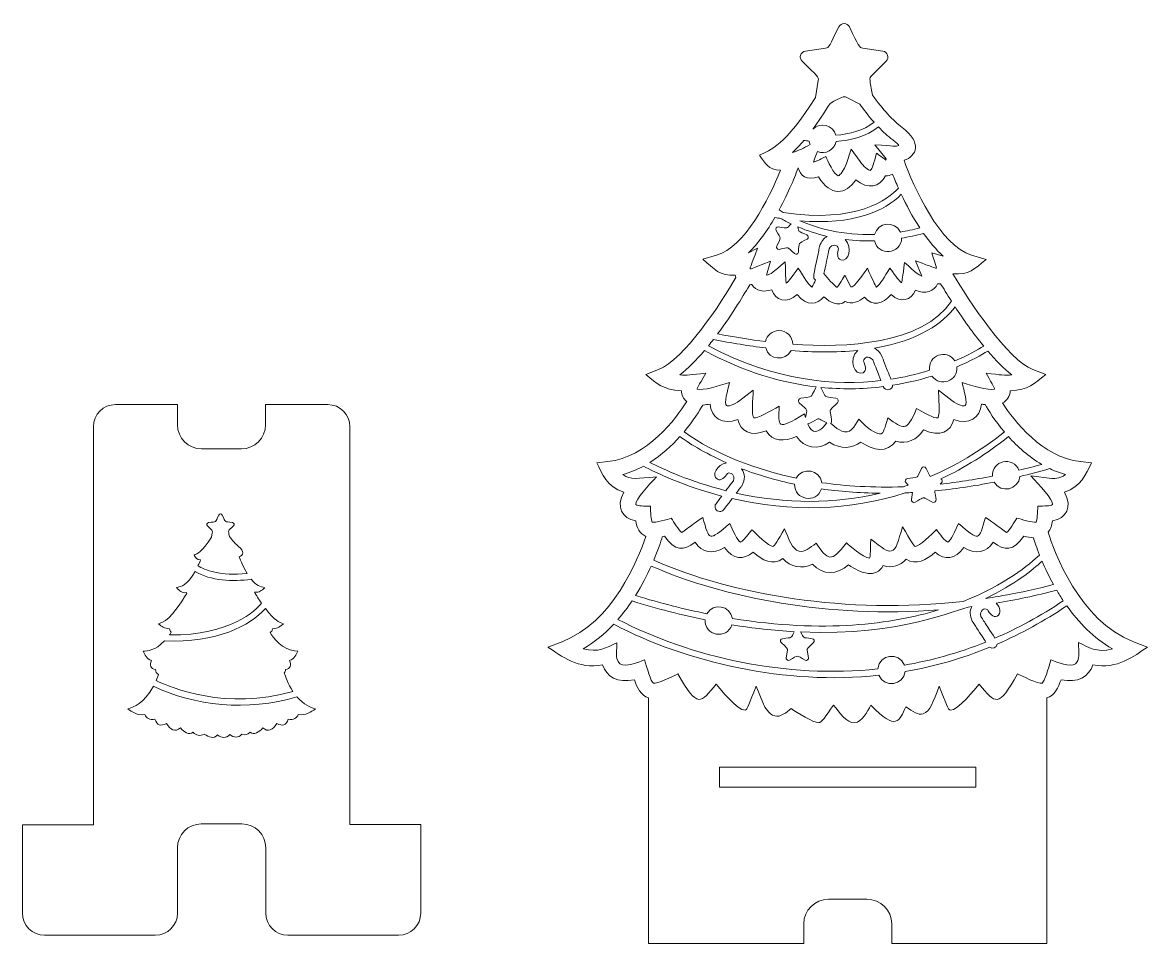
# Model space of a CAD drawing. Header units: inches. Extents: x 109 to 830, y 111 to 701.
import ezdxf

# ---------------------------------------------------------------- set-up
doc = ezdxf.new("R2010")
doc.units = ezdxf.units.IN
doc.header["$MEASUREMENT"] = 0
doc.layers.add('_U+0421_U+043B_U+043E_U+0439 1', color=7, linetype='Continuous')

# ---------------------------------------------------------------- blocks, each defined once
blk = doc.blocks.new('block 2')
at = {"layer": '_U+0421_U+043B_U+043E_U+0439 1', "color": 1, "lineweight": 9, "true_color": 0xff0000}
blk.add_lwpolyline([(555.36, 210.89), (555.36, 223.69), (719.76, 223.69), (719.76, 210.89), (555.36, 210.89)], dxfattribs=at)
for points, knots in [([(820.61, 304.2), (785.9, 317.44), (769.66, 362.61), (765.97, 374.35), (767.61, 376.35), (768.38, 378.93), (768.78, 381.61), (777.81, 383.28), (781.56, 390.4), (776.57, 399.95), (787.08, 403.38), (790.23, 411.7), (793.86, 418.89), (793.86, 418.89), (786.66, 419.66), (786.66, 419.66), (762.17, 422.26), (744.05, 445.92), (736.72, 457.2), (739.68, 458.7), (741.55, 461.47), (741.7, 465.04), (753.43, 465.61), (756.86, 469.47), (764.56, 475.45), (764.56, 475.45), (756.28, 478.62), (756.28, 478.62), (740.16, 484.8), (715.25, 522.59), (704.96, 540), (715.65, 539.19), (718.24, 542.81), (726.33, 549.26), (726.33, 549.26), (716.97, 551.92), (716.97, 551.92), (696.87, 557.62), (679.36, 596.52), (673.66, 612.72), (681.78, 615.3), (685.45, 624.07), (672.4, 633.83), (666.78, 638.03), (659.92, 645.52), (653.42, 654.5), (651.75, 664.21), (651.08, 665.36), (652.93, 667.16), (652.93, 667.16), (662.18, 676.19), (662.18, 676.19), (664.45, 678.39), (663.2, 682.24), (660.07, 682.69), (660.07, 682.69), (647.28, 684.55), (647.28, 684.55), (644.71, 684.93), (644.77, 685.9), (638.68, 698.23), (637.28, 701.07), (633.24, 701.07), (631.84, 698.23), (625.79, 685.98), (625.84, 684.93), (623.25, 684.55), (623.25, 684.55), (610.46, 682.69), (610.46, 682.69), (607.33, 682.24), (606.08, 678.39), (608.34, 676.19), (618.14, 666.63), (619.14, 666.37), (618.69, 663.79), (618.69, 663.79), (616.85, 653.05), (616.85, 653.05), (597.59, 621.93), (587.81, 619.24), (581.03, 616.11), (584.73, 610.76), (586.49, 606.59), (594.49, 606.34), (587.15, 588.04), (571.39, 556.97), (553.59, 551.91), (553.59, 551.91), (544.75, 549.41), (544.75, 549.41), (551.92, 543.11), (555.87, 538.18), (565.34, 539.17), (565.49, 538.65), (565.7, 538.14), (565.95, 537.64), (556.59, 521.49), (532.71, 484.88), (516.4, 478.62), (516.4, 478.62), (508.13, 475.45), (508.13, 475.45), (515.6, 469.64), (519.09, 465.62), (530.98, 465.04), (531.1, 462.29), (532.24, 459.85), (534.46, 458.15), (527.59, 447.31), (509.18, 422.35), (483.9, 419.66), (483.9, 419.66), (476.82, 418.91), (476.82, 418.91), (480.28, 411.79), (483.23, 403.45), (494.01, 399.98), (489, 390.42), (492.73, 383.28), (501.78, 381.61), (502.44, 377.16), (504.11, 373.37), (508.27, 371.62), (503.25, 356.8), (486.95, 316.57), (454.51, 304.19), (454.51, 304.19), (445.46, 300.74), (445.46, 300.74), (454.18, 294.92), (464.63, 286.36), (480.49, 289.26), (483.06, 281.89), (489.96, 277.45), (500.84, 279.85), (502.65, 274.56), (504.91, 269.8), (509.94, 268.11), (509.94, 261.45), (509.94, 117.39), (509.94, 110.74), (509.94, 110.74), (609.39, 110.74), (609.39, 110.74), (609.39, 110.74), (609.39, 123.28), (609.39, 123.28), (609.39, 132.03), (616.51, 139.14), (625.25, 139.14), (625.25, 139.14), (649.88, 139.14), (649.88, 139.14), (658.62, 139.14), (665.74, 132.03), (665.74, 123.28), (665.74, 123.28), (665.74, 110.74), (665.74, 110.74), (665.74, 110.74), (765.19, 110.74), (765.19, 110.74), (765.19, 110.74), (765.19, 268.11), (765.19, 268.11), (770.27, 269.81), (772.52, 274.67), (774.29, 279.85), (785.17, 277.45), (792.08, 281.89), (794.64, 289.26), (810.48, 286.36), (820.94, 294.92), (829.67, 300.74), (829.67, 300.74), (820.61, 304.2), (820.61, 304.2)], [0, 0, 0, 0, 1, 1, 1, 2, 2, 2, 3, 3, 3, 4, 4, 4, 5, 5, 5, 6, 6, 6, 7, 7, 7, 8, 8, 8, 9, 9, 9, 10, 10, 10, 11, 11, 11, 12, 12, 12, 13, 13, 13, 14, 14, 14, 15, 15, 15, 16, 16, 16, 17, 17, 17, 18, 18, 18, 19, 19, 19, 20, 20, 20, 21, 21, 21, 22, 22, 22, 23, 23, 23, 24, 24, 24, 25, 25, 25, 26, 26, 26, 27, 27, 27, 28, 28, 28, 29, 29, 29, 30, 30, 30, 31, 31, 31, 32, 32, 32, 33, 33, 33, 34, 34, 34, 35, 35, 35, 36, 36, 36, 37, 37, 37, 38, 38, 38, 39, 39, 39, 40, 40, 40, 41, 41, 41, 42, 42, 42, 43, 43, 43, 44, 44, 44, 45, 45, 45, 46, 46, 46, 47, 47, 47, 48, 48, 48, 49, 49, 49, 50, 50, 50, 51, 51, 51, 52, 52, 52, 53, 53, 53, 54, 54, 54, 55, 55, 55, 56, 56, 56, 57, 57, 57, 58, 58, 58, 59, 59, 59, 59]), ([(637.04, 653.04), (637.04, 653.04), (645.26, 648.72), (645.26, 648.72), (647.57, 645.52), (650.78, 641.32), (654.5, 637.12), (647.62, 631.73), (638.5, 629.52), (630.01, 628.82), (628.23, 635.42), (619.93, 637.57), (615.17, 632.65), (618.76, 637.49), (622.46, 643.02), (626.24, 649.23), (633.59, 653.09), (634.74, 654.25), (637.04, 653.04)], [0, 0, 0, 0, 1, 1, 1, 2, 2, 2, 3, 3, 3, 4, 4, 4, 5, 5, 5, 6, 6, 6, 6]), ([(670.4, 622.16), (668.2, 621.57), (667.25, 621.81), (655.04, 622.73), (655.04, 622.73), (662.29, 613.74), (662.29, 613.74), (662.43, 613.56), (662.2, 613.07), (662.03, 612.89), (661.89, 612.97), (656.19, 617.17), (656.06, 617.27), (654.22, 610.95), (653.37, 607.29), (652.03, 606.25), (650.86, 606.29), (647.68, 608.85), (645.5, 611.89), (645.5, 611.89), (639.87, 619.81), (639.87, 619.81), (639.87, 619.81), (636.69, 610.62), (636.69, 610.62), (635.34, 606.73), (632.64, 602.93), (631.53, 602.83), (629.05, 602.95), (624.34, 613.33), (623.44, 615.18), (618.77, 612.83), (617.43, 612.09), (615.71, 611.55), (616.05, 613.5), (616.48, 614.35), (618.11, 618.39), (623.23, 616.25), (629.04, 619.34), (630.15, 624.76), (639.41, 625.5), (649.49, 627.96), (657.22, 634.16), (660.12, 631.11), (663.23, 628.2), (666.41, 625.81), (668.64, 624.15), (669.8, 622.93), (670.4, 622.16)], [0, 0, 0, 0, 1, 1, 1, 2, 2, 2, 3, 3, 3, 4, 4, 4, 5, 5, 5, 6, 6, 6, 7, 7, 7, 8, 8, 8, 9, 9, 9, 10, 10, 10, 11, 11, 11, 12, 12, 12, 13, 13, 13, 14, 14, 14, 15, 15, 15, 16, 16, 16, 16]), ([(609.5, 625.47), (610.48, 625.33), (611.6, 625.19), (612.82, 625.06), (612.96, 624.27), (613.19, 623.51), (613.52, 622.81), (609.35, 620.64), (606.63, 619.09), (602.12, 617.66), (604.52, 619.9), (606.98, 622.5), (609.5, 625.47)], [0, 0, 0, 0, 1, 1, 1, 2, 2, 2, 3, 3, 3, 4, 4, 4, 4]), ([(593.61, 580.89), (599.78, 592.31), (603.99, 603.02), (605.82, 608), (606.82, 603.01), (611.33, 599.63), (618.91, 602.06), (626.49, 589.57), (636.38, 590.5), (642.71, 600.28), (650.62, 593.68), (657.98, 595.63), (661.78, 602.83), (663.36, 602.77), (664.9, 603.11), (666.33, 603.82), (667.32, 601.33), (668.57, 598.3), (670.06, 594.93), (663.51, 587.71), (643.48, 572.17), (596.31, 579.25), (595.29, 579.84), (594.4, 580.39), (593.61, 580.89)], [0, 0, 0, 0, 1, 1, 1, 2, 2, 2, 3, 3, 3, 4, 4, 4, 5, 5, 5, 6, 6, 6, 7, 7, 7, 8, 8, 8, 8]), ([(671.88, 590.95), (675.03, 584.24), (679.02, 576.64), (683.75, 569.42), (679.49, 568.31), (675.34, 567.44), (671.32, 566.78), (667.8, 574.28), (656.77, 573.22), (654.79, 565.16), (634.4, 564.54), (618.08, 569.19), (606.89, 573.97), (641.27, 571.01), (661.58, 580.38), (671.88, 590.95)], [0, 0, 0, 0, 1, 1, 1, 2, 2, 2, 3, 3, 3, 4, 4, 4, 5, 5, 5, 5]), ([(590.92, 576.08), (592.24, 575.85), (593.53, 575.64), (594.81, 575.44), (596.64, 574.38), (598.8, 573.23), (601.26, 572.05), (598.21, 568.65), (599.74, 569.16), (593.1, 570.01), (591.9, 570.17), (591.04, 568.87), (591.65, 567.82), (595.13, 561.83), (595.07, 564.01), (592.08, 557.69), (591.56, 556.6), (592.52, 555.38), (593.71, 555.64), (600.46, 557.09), (598.34, 557.75), (603.48, 552.92), (604.36, 552.08), (605.81, 552.62), (605.94, 553.83), (606.64, 560.72), (605.39, 558.91), (611.54, 562.28), (612.61, 562.86), (612.54, 564.41), (611.43, 564.9), (605.37, 567.58), (606.31, 566.59), (605.66, 570.06), (611.55, 567.56), (617.74, 565.53), (624.44, 564), (622.28, 562.89), (620.64, 560.84), (619.57, 557.77), (619.57, 557.77), (619.6, 557.76), (619.6, 557.76), (619.41, 557.04), (618.69, 553.45), (618.54, 552.72), (618.54, 552.72), (618.54, 552.72), (618.54, 552.72), (615.57, 538.14), (614.93, 537.61), (616.98, 536.07), (616.36, 534.71), (615.4, 532.65), (614.48, 531.46), (612.2, 533.3), (609.73, 537.55), (605.92, 543.6), (601.44, 537.52), (600.21, 535.64), (598.19, 533.95), (597.82, 535.78), (597.86, 536.67), (597.47, 547.67), (589.12, 540.62), (588.69, 539.85), (585.52, 539.08), (585.52, 539.08), (588.19, 548.18), (588.19, 548.18), (578.01, 544), (576.9, 543.45), (575.01, 543.1), (575.18, 544.1), (575.04, 543.52), (579.76, 556.48), (579.76, 556.48), (573.91, 553.34), (573.91, 553.34), (580.44, 559.71), (586.15, 567.89), (590.92, 576.08)], [0, 0, 0, 0, 1, 1, 1, 2, 2, 2, 3, 3, 3, 4, 4, 4, 5, 5, 5, 6, 6, 6, 7, 7, 7, 8, 8, 8, 9, 9, 9, 10, 10, 10, 11, 11, 11, 12, 12, 12, 13, 13, 13, 14, 14, 14, 15, 15, 15, 16, 16, 16, 17, 17, 17, 18, 18, 18, 19, 19, 19, 20, 20, 20, 21, 21, 21, 22, 22, 22, 23, 23, 23, 24, 24, 24, 25, 25, 25, 26, 26, 26, 27, 27, 27, 27]), ([(698.79, 551.34), (698.79, 551.34), (691.46, 553.4), (691.46, 553.4), (694.34, 544.24), (694.32, 544.55), (694.42, 543.55), (693, 543.79), (692.55, 544.03), (680.9, 548.36), (680.9, 548.36), (685.12, 538.53), (685.12, 538.53), (682.46, 539.34), (681.48, 540.56), (674, 547.31), (672.69, 537.28), (672.6, 536.05), (672.03, 534.18), (670.31, 535.75), (669.1, 537.55), (664.64, 543.6), (660.92, 537.68), (658.37, 533.31), (656.08, 531.46), (654.83, 533.07), (653.72, 535.77), (650.18, 543.54), (648.83, 541.65), (641.08, 529.98), (639.46, 531.59), (639.46, 531.59), (635.71, 539.01), (635.71, 539.01), (635.58, 538.79), (630.99, 531.39), (630.85, 531.17), (628.36, 532.9), (624.95, 537.09), (622.35, 540.13), (622.35, 540.13), (622.73, 541.97), (622.73, 541.97), (622.73, 541.97), (622.73, 541.97), (622.73, 541.97), (625.05, 553.35), (624.36, 549.94), (625.59, 555.97), (627.65, 559.53), (631.11, 558.47), (631.68, 556.26), (630.95, 553.65), (630.49, 549.72), (633.1, 548.93), (638.34, 547.33), (640.64, 556.84), (636.04, 561.99), (642.32, 561.22), (648.46, 560.96), (654.73, 561.15), (656.96, 551), (671.92, 552.51), (672.14, 562.86), (676.65, 563.6), (681.31, 564.61), (686.12, 565.92), (689.93, 560.5), (694.17, 555.45), (698.79, 551.34)], [0, 0, 0, 0, 1, 1, 1, 2, 2, 2, 3, 3, 3, 4, 4, 4, 5, 5, 5, 6, 6, 6, 7, 7, 7, 8, 8, 8, 9, 9, 9, 10, 10, 10, 11, 11, 11, 12, 12, 12, 13, 13, 13, 14, 14, 14, 15, 15, 15, 16, 16, 16, 17, 17, 17, 18, 18, 18, 19, 19, 19, 20, 20, 20, 21, 21, 21, 22, 22, 22, 23, 23, 23, 23]), ([(574.83, 533.02), (575.27, 533.04), (575.7, 533.08), (576.12, 533.14), (578.6, 528.69), (583.98, 528.19), (588.98, 529.69), (591.33, 522.86), (598.06, 520.45), (605.14, 526.73), (611.52, 519.09), (618.06, 519.87), (622.33, 525.25), (626.4, 521.48), (631.31, 519.07), (635.92, 522.17), (640.33, 520.38), (644.67, 521.97), (648.33, 525.12), (653.34, 518.94), (659.99, 520.25), (665.38, 526.69), (671.75, 520.94), (678.08, 522.88), (680.9, 529.4), (687.35, 526.88), (693.2, 528.68), (695.15, 533.49), (695.84, 533.48), (696.49, 533.53), (697.11, 533.64), (698.79, 530.82), (701.13, 526.98), (703.98, 522.53), (686.1, 494.77), (635.4, 492.37), (602.32, 494.79), (602.32, 499.68), (598.36, 503.62), (593.5, 503.62), (589.22, 503.62), (585.66, 500.57), (584.85, 496.53), (575.4, 497.7), (565.19, 499.33), (554.18, 501.48), (563.97, 514.62), (571.81, 527.79), (574.83, 533.02)], [0, 0, 0, 0, 1, 1, 1, 2, 2, 2, 3, 3, 3, 4, 4, 4, 5, 5, 5, 6, 6, 6, 7, 7, 7, 8, 8, 8, 9, 9, 9, 10, 10, 10, 11, 11, 11, 12, 12, 12, 13, 13, 13, 14, 14, 14, 15, 15, 15, 16, 16, 16, 16]), ([(690.07, 478.19), (681.42, 475.47), (673.28, 473.64), (665.23, 472.38), (664.42, 474.51), (663.12, 477.73), (661.14, 482.8), (661.14, 482.8), (661.14, 482.8), (661.14, 482.8), (660.87, 483.5), (659.56, 486.91), (659.25, 487.59), (659.25, 487.59), (659.28, 487.61), (659.28, 487.61), (658.02, 489.88), (656.52, 491.45), (654.78, 492.36), (683.4, 497.25), (699.07, 508.61), (706.36, 518.86), (711.51, 511.03), (717.89, 501.92), (724.72, 493.59), (720.88, 491.25), (714.59, 487.76), (706.24, 484.18), (701.2, 492.23), (688.64, 487.65), (690.07, 478.19)], [0, 0, 0, 0, 1, 1, 1, 2, 2, 2, 3, 3, 3, 4, 4, 4, 5, 5, 5, 6, 6, 6, 7, 7, 7, 8, 8, 8, 9, 9, 9, 10, 10, 10, 10]), ([(585.01, 492.44), (587.15, 484.73), (597.67, 483.63), (601.34, 490.77), (615.35, 489.68), (629.9, 489.47), (643.95, 490.89), (637.78, 485.4), (641.97, 473.87), (647.44, 476.61), (649.88, 477.83), (648.76, 481.63), (647.6, 484.07), (647.79, 486.35), (651.02, 487.98), (653.65, 484.82), (655.88, 479.09), (654.61, 482.35), (658.83, 471.5), (658.83, 471.5), (658.83, 471.5), (658.83, 471.5), (658.83, 471.5), (658.83, 471.5), (658.83, 471.5), (630.07, 468.1), (591.38, 470.91), (548.3, 493.9), (549.38, 495.23), (550.45, 496.57), (551.5, 497.93), (563.24, 495.58), (574.41, 493.76), (585.01, 492.44)], [0, 0, 0, 0, 1, 1, 1, 2, 2, 2, 3, 3, 3, 4, 4, 4, 5, 5, 5, 6, 6, 6, 7, 7, 7, 8, 8, 8, 9, 9, 9, 10, 10, 10, 11, 11, 11, 11]), ([(529.92, 475.16), (535.23, 479.25), (540.59, 484.74), (545.7, 490.76), (571.48, 476.88), (595.76, 470.09), (617.38, 467.54), (617.16, 467.23), (614.8, 462.41), (614.63, 462.06), (614.1, 460.99), (613.65, 461.16), (607.52, 460.27), (606.1, 460.06), (605.53, 458.31), (606.56, 457.31), (612.35, 451.66), (611.58, 453.59), (610.62, 447.99), (610.62, 447.99), (609.92, 450.23), (609.92, 450.23), (591.32, 438.89), (593.49, 442.23), (593.59, 455.17), (588.25, 452.16), (579.46, 446.84), (577.46, 447.66), (575.78, 448.94), (576.77, 459.81), (577.04, 465.42), (577.04, 465.42), (568.47, 458.78), (568.47, 458.78), (564.12, 455.41), (560.74, 455.02), (559.9, 455.56), (558.13, 456.7), (560.61, 465.27), (561.82, 470.36), (554.58, 468.18), (545.25, 465.03), (541.01, 465.94), (541.28, 467.28), (541.36, 467.2), (546.64, 476.37), (536.84, 475.18), (534.71, 474.7), (529.92, 475.16)], [0, 0, 0, 0, 1, 1, 1, 2, 2, 2, 3, 3, 3, 4, 4, 4, 5, 5, 5, 6, 6, 6, 7, 7, 7, 8, 8, 8, 9, 9, 9, 10, 10, 10, 11, 11, 11, 12, 12, 12, 13, 13, 13, 14, 14, 14, 15, 15, 15, 16, 16, 16, 16]), ([(742.84, 475.16), (738.15, 474.7), (735.96, 475.17), (726.28, 476.3), (731.22, 467.35), (731.41, 467.22), (731.66, 465.94), (727.31, 465.01), (717.42, 468.39), (710.86, 470.36), (712.1, 465.13), (714.53, 456.69), (712.78, 455.56), (711.93, 455.02), (708.56, 455.41), (704.21, 458.78), (704.21, 458.78), (695.64, 465.42), (695.64, 465.42), (695.64, 465.42), (696.16, 454.59), (696.16, 454.59), (696.43, 448.89), (695.24, 447.67), (695.25, 447.67), (693.33, 446.86), (685.34, 451.64), (681.64, 453.7), (675.23, 437.84), (673.25, 440.61), (663.29, 447.59), (661.34, 441.26), (660.64, 437.94), (658.95, 437.5), (656.62, 436.89), (651.62, 440.11), (649.05, 442.55), (649.05, 442.55), (644.67, 446.86), (644.67, 446.86), (644.67, 446.86), (641.4, 441.67), (641.4, 441.67), (638.11, 436.92), (633.27, 438.44), (628.84, 442.23), (628.84, 442.23), (626.56, 444.18), (626.56, 444.18), (627.76, 445), (627.33, 445.69), (626.3, 451.68), (626.1, 452.84), (626.53, 452.95), (631, 457.31), (632.03, 458.31), (631.46, 460.06), (630.04, 460.27), (623.91, 461.16), (623.46, 460.99), (622.93, 462.06), (622.93, 462.06), (620.38, 467.22), (620.38, 467.22), (633.35, 465.9), (646.56, 465.94), (660.33, 467.65), (661.62, 464.37), (666.38, 465.6), (666.36, 468.51), (674.44, 469.8), (682.61, 471.64), (691.56, 474.45), (696.72, 467.1), (708.4, 471.31), (707.55, 480.35), (716.66, 484.22), (723.38, 488.02), (727.34, 490.47), (732.42, 484.54), (737.69, 479.16), (742.84, 475.16)], [0, 0, 0, 0, 1, 1, 1, 2, 2, 2, 3, 3, 3, 4, 4, 4, 5, 5, 5, 6, 6, 6, 7, 7, 7, 8, 8, 8, 9, 9, 9, 10, 10, 10, 11, 11, 11, 12, 12, 12, 13, 13, 13, 14, 14, 14, 15, 15, 15, 16, 16, 16, 17, 17, 17, 18, 18, 18, 19, 19, 19, 20, 20, 20, 21, 21, 21, 22, 22, 22, 23, 23, 23, 24, 24, 24, 25, 25, 25, 26, 26, 26, 27, 27, 27, 27]), ([(318.57, 186.98), (318.57, 186.98), (318.57, 441.98), (318.57, 441.98), (318.57, 449.78), (312.27, 456.18), (304.37, 456.18), (287.35, 456.18), (281.71, 456.18), (264.52, 456.18), (264.52, 456.18), (264.52, 443.29), (264.52, 443.29), (264.52, 434.73), (257.58, 427.79), (249.02, 427.79), (249.02, 427.79), (223.57, 427.79), (223.57, 427.79), (215.01, 427.79), (208.07, 434.73), (208.07, 443.29), (208.07, 443.29), (208.07, 456.18), (208.07, 456.18), (208.07, 456.18), (168.37, 456.18), (168.37, 456.18), (160.57, 456.18), (154.17, 449.89), (154.17, 441.98), (154.17, 441.98), (154.17, 186.89), (154.17, 186.89), (154.17, 186.89), (108.77, 186.89), (108.77, 186.89), (108.77, 186.89), (108.77, 130.18), (108.77, 130.18), (108.77, 122.38), (115.07, 115.98), (122.97, 115.98), (122.97, 115.98), (193.87, 115.98), (193.87, 115.98), (201.67, 115.98), (208.07, 122.28), (208.07, 130.18), (208.07, 130.18), (208.07, 172.1), (208.07, 172.1), (208.07, 180.54), (214.91, 187.39), (223.35, 187.39), (223.35, 187.39), (249.38, 187.39), (249.38, 187.39), (257.82, 187.39), (264.67, 180.54), (264.67, 172.1), (264.67, 172.1), (264.67, 130.28), (264.67, 130.28), (264.67, 122.48), (270.97, 116.08), (278.87, 116.08), (278.87, 116.08), (349.77, 116.08), (349.77, 116.08), (357.57, 116.08), (363.97, 122.38), (363.97, 130.28), (363.97, 130.28), (363.97, 186.98), (363.97, 186.98), (363.97, 186.98), (318.57, 186.98), (318.57, 186.98)], [0, 0, 0, 0, 1, 1, 1, 2, 2, 2, 3, 3, 3, 4, 4, 4, 5, 5, 5, 6, 6, 6, 7, 7, 7, 8, 8, 8, 9, 9, 9, 10, 10, 10, 11, 11, 11, 12, 12, 12, 13, 13, 13, 14, 14, 14, 15, 15, 15, 16, 16, 16, 17, 17, 17, 18, 18, 18, 19, 19, 19, 20, 20, 20, 21, 21, 21, 22, 22, 22, 23, 23, 23, 24, 24, 24, 25, 25, 25, 26, 26, 26, 26]), ([(621.02, 406.1), (619.81, 414.5), (608.55, 416.47), (604.53, 409), (579.67, 414.23), (552.65, 424.3), (532.66, 438.74), (538.64, 445.85), (542.76, 452.39), (544.81, 455.89), (546.31, 456), (547.84, 456.22), (549.36, 456.51), (550.08, 447.78), (557.39, 442.96), (567.16, 446.62), (569.07, 439.1), (575.26, 435.19), (585.35, 439.38), (589.23, 432.32), (597.03, 432.19), (604.77, 435.73), (609.65, 428.2), (618.63, 426.91), (625.9, 431.98), (633.31, 427.27), (640.55, 427.93), (645.97, 432.17), (653.78, 426.59), (662.96, 424.98), (668.35, 432.8), (675.45, 430.48), (681.8, 433.62), (686.15, 439.89), (696.97, 434.93), (703.53, 438.81), (705.51, 446.62), (715.28, 442.96), (722.59, 447.78), (723.31, 456.51), (724.08, 456.36), (724.84, 456.23), (725.61, 456.13), (727.61, 452.68), (731.82, 445.95), (737.97, 438.65), (722.15, 426.04), (706.17, 416.72), (690.47, 409.97), (690.13, 410.31), (687.96, 414.83), (687.74, 415.28), (687.15, 416.48), (685.44, 416.48), (684.85, 415.28), (684.85, 415.28), (682.44, 410.39), (682.44, 410.39), (681.95, 409.39), (681.51, 409.55), (675.83, 408.73), (674.51, 408.53), (673.98, 406.91), (674.94, 405.98), (674.94, 405.98), (676.41, 404.54), (676.41, 404.54), (675.38, 404.19), (674.35, 403.85), (673.33, 403.52), (653.62, 402.8), (636.17, 403.94), (621.02, 406.1)], [0, 0, 0, 0, 1, 1, 1, 2, 2, 2, 3, 3, 3, 4, 4, 4, 5, 5, 5, 6, 6, 6, 7, 7, 7, 8, 8, 8, 9, 9, 9, 10, 10, 10, 11, 11, 11, 12, 12, 12, 13, 13, 13, 14, 14, 14, 15, 15, 15, 16, 16, 16, 17, 17, 17, 18, 18, 18, 19, 19, 19, 20, 20, 20, 21, 21, 21, 22, 22, 22, 23, 23, 23, 24, 24, 24, 24]), ([(624.09, 444.44), (624.09, 444.44), (621.75, 441.63), (621.75, 441.63), (619.86, 439.36), (614.52, 436), (611.92, 443.88), (612.65, 443.86), (612.69, 444.02), (617.97, 446.8), (619.02, 447.35), (619.36, 446.92), (624.09, 444.44)], [0, 0, 0, 0, 1, 1, 1, 2, 2, 2, 3, 3, 3, 4, 4, 4, 4]), ([(530.02, 435.69), (535.08, 431.97), (545.01, 425.45), (559.95, 418.92), (554.02, 417.67), (549.84, 410.91), (554.04, 408.3), (556.36, 406.86), (559.01, 409.8), (560.48, 412.07), (562.53, 413.1), (565.61, 411.2), (564.29, 407.31), (560.71, 402.59), (561.73, 403.93), (559.5, 400.99), (536.77, 406.73), (519.44, 414.69), (510.79, 419.13), (518.31, 423.9), (524.76, 429.85), (530.02, 435.69)], [0, 0, 0, 0, 1, 1, 1, 2, 2, 2, 3, 3, 3, 4, 4, 4, 5, 5, 5, 6, 6, 6, 7, 7, 7, 7]), ([(761.92, 417.82), (756.97, 416.45), (752.1, 415.19), (747.31, 414.04), (743.7, 423.39), (729.69, 420.35), (730.3, 410.31), (718.62, 408.01), (707.47, 406.34), (696.87, 405.21), (696.87, 405.21), (697.66, 405.98), (697.66, 405.98), (698.48, 406.77), (698.2, 408.07), (697.28, 408.55), (712.37, 415.6), (726.84, 424.65), (740.6, 435.63), (746.34, 429.27), (753.5, 422.77), (761.92, 417.82)], [0, 0, 0, 0, 1, 1, 1, 2, 2, 2, 3, 3, 3, 4, 4, 4, 5, 5, 5, 6, 6, 6, 7, 7, 7, 7]), ([(501.75, 392.04), (501.47, 395.76), (510.05, 404.35), (515.12, 409.93), (502.71, 408.82), (498.61, 407.59), (493.46, 411.32), (498.16, 412.6), (502.58, 414.48), (506.73, 416.74), (514.45, 412.63), (532.51, 403.88), (556.88, 397.53), (556.88, 397.53), (555.66, 395.92), (555.66, 395.92), (555.66, 395.92), (555.66, 395.92), (555.66, 395.92), (555.66, 395.92), (553.17, 392.64), (553.17, 392.64), (551.61, 390.59), (553.09, 387.63), (555.66, 387.63), (557.42, 387.63), (557.48, 387.88), (563.5, 395.9), (600.71, 387.33), (638.59, 387.97), (674.45, 399.56), (676, 399.62), (677.56, 399.69), (679.14, 399.78), (679.14, 399.78), (678.39, 395.37), (678.39, 395.37), (678.16, 394.05), (679.54, 393.05), (680.72, 393.67), (685.7, 396.29), (686.05, 396.74), (687.05, 396.21), (687.05, 396.21), (691.88, 393.67), (691.88, 393.67), (693.06, 393.05), (694.44, 394.05), (694.21, 395.37), (694.16, 395.67), (693.32, 400.54), (693.29, 400.83), (705.31, 401.97), (718.03, 403.8), (731.46, 406.46), (735.75, 399.03), (747.09, 401.52), (747.87, 410.05), (754.11, 411.55), (760.49, 413.25), (767.01, 415.12), (770.21, 413.59), (773.56, 412.29), (777.08, 411.33), (773.12, 408.4), (768.99, 408.71), (768.39, 408.77), (768.39, 408.77), (754.85, 410.53), (754.85, 410.53), (760.51, 404.33), (769.13, 395.74), (768.81, 392.04), (767.28, 391.06), (763.52, 391.17), (759.43, 391.09), (759.21, 386.9), (759.07, 382.22), (758.33, 380.83), (756.16, 380.3), (748.36, 382.72), (746.03, 383.38), (744.32, 380.7), (741.21, 375.61), (739.39, 374.18), (738.62, 374.59), (737.25, 375.65), (736.11, 376.53), (732.76, 379.12), (732.78, 379.05), (725.84, 383.79), (721.46, 368.7), (722.46, 368.26), (708.53, 379.99), (708.53, 379.99), (705.8, 373.99), (705.8, 373.99), (703.35, 368.6), (701.7, 368.06), (701.72, 368.05), (700.1, 368.23), (696.34, 373.49), (694.39, 376), (691.65, 373.37), (683.3, 364.93), (680.89, 365.27), (679.79, 365.43), (678, 368.87), (672.74, 377.84), (669.81, 368.41), (668.84, 363.4), (665.66, 362.35), (663.08, 361.48), (659.69, 364.51), (652.36, 369.84), (652.01, 360.17), (652.08, 358.97), (651.59, 357.83), (647.44, 357.83), (638.51, 366.08), (636.71, 367.66), (627.04, 354.16), (624.7, 356.79), (617.26, 367.25), (613.15, 364.31), (609.76, 361.35), (606.4, 362.26), (601.87, 363.47), (600.02, 369.75), (597.05, 376.53), (592.61, 368.96), (590.76, 365.42), (589.66, 365.27), (587.18, 364.94), (578.29, 373.96), (576.17, 375.99), (576.17, 375.99), (572.76, 371.62), (572.76, 371.62), (570.15, 368.25), (568.86, 368.06), (568.87, 368.05), (566.89, 368.56), (563.79, 376.12), (562.02, 379.99), (548.07, 368.25), (549.09, 368.74), (544.71, 383.79), (537.88, 379.12), (537.86, 379.16), (534.44, 376.53), (533.3, 375.65), (531.93, 374.59), (531.17, 374.18), (529.31, 375.64), (526.1, 380.91), (524.52, 383.38), (522.02, 382.66), (514.39, 380.31), (512.23, 380.82), (511.48, 382.24), (511.34, 386.95), (511.12, 391.08), (507.08, 391.16), (503.28, 391.06), (501.75, 392.04)], [0, 0, 0, 0, 1, 1, 1, 2, 2, 2, 3, 3, 3, 4, 4, 4, 5, 5, 5, 6, 6, 6, 7, 7, 7, 8, 8, 8, 9, 9, 9, 10, 10, 10, 11, 11, 11, 12, 12, 12, 13, 13, 13, 14, 14, 14, 15, 15, 15, 16, 16, 16, 17, 17, 17, 18, 18, 18, 19, 19, 19, 20, 20, 20, 21, 21, 21, 22, 22, 22, 23, 23, 23, 24, 24, 24, 25, 25, 25, 26, 26, 26, 27, 27, 27, 28, 28, 28, 29, 29, 29, 30, 30, 30, 31, 31, 31, 32, 32, 32, 33, 33, 33, 34, 34, 34, 35, 35, 35, 36, 36, 36, 37, 37, 37, 38, 38, 38, 39, 39, 39, 40, 40, 40, 41, 41, 41, 42, 42, 42, 43, 43, 43, 44, 44, 44, 45, 45, 45, 46, 46, 46, 47, 47, 47, 48, 48, 48, 49, 49, 49, 50, 50, 50, 51, 51, 51, 52, 52, 52, 53, 53, 53, 54, 54, 54, 55, 55, 55, 55]), ([(566.49, 399.87), (566.95, 400.47), (569.17, 403.37), (569.58, 403.99), (569.58, 403.99), (569.62, 403.98), (569.62, 403.98), (571.98, 408.17), (571.84, 411.82), (569.5, 415.03), (580.82, 410.75), (592.07, 407.55), (603.5, 405.13), (603.18, 394.93), (617.56, 392.46), (620.69, 402.11), (631.97, 400.51), (644.51, 399.48), (658.26, 399.33), (629.28, 392.52), (598.2, 392.29), (566.15, 399.41), (566.26, 399.56), (566.38, 399.71), (566.49, 399.87), (566.49, 399.87), (566.49, 399.87), (566.49, 399.87)], [0, 0, 0, 0, 1, 1, 1, 2, 2, 2, 3, 3, 3, 4, 4, 4, 5, 5, 5, 6, 6, 6, 7, 7, 7, 8, 8, 8, 9, 9, 9, 9]), ([(229.89, 371.24), (230.72, 376.06), (231.3, 374.51), (227.23, 378.48), (226.52, 379.17), (226.91, 380.37), (227.89, 380.51), (233.46, 381.32), (232.03, 380.21), (234.58, 385.37), (235.01, 386.26), (236.28, 386.26), (236.72, 385.37), (239.21, 380.32), (237.71, 381.34), (243.4, 380.51), (244.38, 380.37), (244.77, 379.17), (244.06, 378.48), (240.14, 374.65), (240.57, 376.08), (241.32, 371.7), (243.35, 368.89), (245.5, 366.55), (247.26, 365.23), (251.29, 362.22), (250.22, 359.45), (247.65, 358.64), (248.54, 356.11), (250.34, 351.83), (252.71, 347.94), (235.69, 345.91), (225.28, 350.4), (221.18, 352.75), (221.85, 354.14), (222.43, 355.48), (222.9, 356.64), (220.4, 356.72), (219.85, 358.03), (218.69, 359.7), (220.64, 360.6), (223.76, 361.34), (229.89, 371.24)], [0, 0, 0, 0, 1, 1, 1, 2, 2, 2, 3, 3, 3, 4, 4, 4, 5, 5, 5, 6, 6, 6, 7, 7, 7, 8, 8, 8, 9, 9, 9, 10, 10, 10, 11, 11, 11, 12, 12, 12, 13, 13, 13, 14, 14, 14, 14]), ([(520.15, 371.8), (527.04, 362.05), (532.34, 362.33), (539.75, 367.99), (544.12, 360.9), (551.23, 360.07), (558.58, 364.54), (563.98, 356.62), (571.05, 356.35), (577, 361.5), (582.9, 356.42), (589.58, 352.67), (595.98, 357.42), (601.12, 352.02), (607.93, 350.57), (614.96, 353.82), (621.96, 346.7), (630.75, 346.88), (638.09, 353.46), (645.97, 347.79), (655.9, 344.68), (660.33, 352.95), (665.91, 351.17), (671.16, 352.69), (675.01, 357.11), (681.39, 352.8), (687.89, 356.62), (693.56, 361.5), (699.53, 356.33), (706.6, 356.65), (711.98, 364.54), (719.28, 360.1), (726.42, 360.87), (730.81, 367.99), (738.14, 362.39), (743.45, 361.96), (750.41, 371.8), (752.69, 371.25), (754.74, 370.89), (756.58, 370.79), (757.41, 368.15), (758.7, 364.32), (760.52, 359.75), (754.23, 353.8), (738.37, 340.66), (711.54, 330.02), (636.81, 321.53), (563.51, 334.26), (513.23, 356.36), (515.97, 362.88), (517.78, 368.27), (518.76, 371.48), (519.21, 371.58), (519.67, 371.68), (520.15, 371.8)], [0, 0, 0, 0, 1, 1, 1, 2, 2, 2, 3, 3, 3, 4, 4, 4, 5, 5, 5, 6, 6, 6, 7, 7, 7, 8, 8, 8, 9, 9, 9, 10, 10, 10, 11, 11, 11, 12, 12, 12, 13, 13, 13, 14, 14, 14, 15, 15, 15, 16, 16, 16, 17, 17, 17, 18, 18, 18, 18]), ([(725.98, 331.96), (744.5, 340.89), (756.26, 350.33), (762.15, 355.76), (764.11, 351.17), (766.52, 346.05), (769.44, 340.75), (747.69, 335.13), (726.98, 331.92), (725.98, 331.96)], [0, 0, 0, 0, 1, 1, 1, 2, 2, 2, 3, 3, 3, 3]), ([(198.49, 316.71), (203.59, 318.67), (211.05, 330.11), (213.98, 335.16), (213.9, 335.32), (213.83, 335.48), (213.79, 335.64), (210.82, 335.33), (209.59, 336.88), (207.35, 338.84), (210.64, 339.77), (214.06, 339.91), (219.33, 349.18), (229.67, 343.23), (243.3, 342.49), (255.27, 344.24), (258.79, 339.86), (260.8, 339.74), (264.12, 338.79), (261.59, 336.78), (260.78, 335.65), (257.44, 335.9), (258.52, 334.07), (260.13, 331.51), (261.97, 328.85), (258.45, 324.6), (242.14, 308.01), (202.95, 308.56), (203.42, 309.21), (203.82, 309.81), (204.13, 310.31), (203.48, 310.81), (203.08, 311.55), (203.05, 312.47), (199.38, 312.64), (198.31, 313.85), (195.9, 315.72), (195.9, 315.72), (198.49, 316.71), (198.49, 316.71)], [0, 0, 0, 0, 1, 1, 1, 2, 2, 2, 3, 3, 3, 4, 4, 4, 5, 5, 5, 6, 6, 6, 7, 7, 7, 8, 8, 8, 9, 9, 9, 10, 10, 10, 11, 11, 11, 12, 12, 12, 13, 13, 13, 13]), ([(695.81, 324.52), (666.2, 315.54), (622.52, 309.48), (563.66, 319.08), (562.4, 327.34), (551.4, 329.35), (547.28, 322.09), (532.89, 325.01), (517.67, 328.86), (501.6, 333.78), (505.69, 340.34), (509.01, 346.85), (511.63, 352.69), (558.37, 332.17), (625.75, 319.26), (695.81, 324.52)], [0, 0, 0, 0, 1, 1, 1, 2, 2, 2, 3, 3, 3, 4, 4, 4, 5, 5, 5, 5]), ([(731.93, 306.45), (731.93, 306.45), (730.71, 308.34), (730.71, 308.34), (730.71, 308.34), (730.71, 308.34), (730.71, 308.34), (724.4, 318.1), (726.29, 315.17), (722.95, 320.34), (721.92, 324.33), (725.14, 325.99), (727.1, 324.81), (728.4, 322.44), (730.82, 319.31), (733.24, 320.57), (736.31, 322.17), (735.43, 326.11), (732.63, 328.91), (745.24, 330.97), (758.21, 333.69), (771.48, 337.15), (772.79, 334.92), (774.19, 332.68), (775.68, 330.44), (761.07, 320.6), (746.43, 312.71), (731.93, 306.45)], [0, 0, 0, 0, 1, 1, 1, 2, 2, 2, 3, 3, 3, 4, 4, 4, 5, 5, 5, 6, 6, 6, 7, 7, 7, 8, 8, 8, 9, 9, 9, 9]), ([(199.71, 304.65), (233.34, 303.41), (254.51, 314.19), (264.39, 325.51), (270.76, 317.07), (273, 316.9), (276.07, 315.72), (273.73, 313.9), (272.64, 312.65), (268.93, 312.47), (268.88, 311.35), (268.29, 310.48), (267.37, 310.01), (269.66, 306.49), (275.32, 299.09), (282.98, 298.28), (282.98, 298.28), (285.23, 298.04), (285.23, 298.04), (284.1, 295.79), (283.12, 293.19), (279.83, 292.12), (281.39, 289.12), (280.21, 286.9), (277.39, 286.38), (277.27, 285.54), (277.02, 284.74), (276.51, 284.11), (277.13, 282.14), (278.9, 277.13), (282.08, 272.28), (239.54, 259.81), (203.7, 274.78), (194.4, 279.28), (195.09, 280.86), (195.61, 282.25), (195.95, 283.26), (194.64, 283.81), (194.12, 284.99), (193.92, 286.38), (191.07, 286.9), (189.92, 289.15), (191.49, 292.12), (188.12, 293.21), (187.19, 295.81), (186.11, 298.04), (188.96, 298.34), (193.65, 298.33), (199.71, 304.65)], [0, 0, 0, 0, 1, 1, 1, 2, 2, 2, 3, 3, 3, 4, 4, 4, 5, 5, 5, 6, 6, 6, 7, 7, 7, 8, 8, 8, 9, 9, 9, 10, 10, 10, 11, 11, 11, 12, 12, 12, 13, 13, 13, 14, 14, 14, 15, 15, 15, 16, 16, 16, 16]), ([(785.42, 303.7), (785.64, 297.29), (786.47, 292.2), (783.49, 290.07), (779.91, 287.53), (772.01, 290.97), (767.77, 292.5), (766.05, 286.91), (763.59, 278.27), (762.07, 277.61), (759.98, 276.7), (748.75, 282.45), (746.46, 283.55), (734, 261.58), (732.31, 264.21), (721.8, 276.96), (719.53, 274.26), (707.78, 259.57), (703.33, 260.22), (701.92, 260.45), (700.5, 264.83), (696.27, 275.59), (692.12, 265.5), (690.45, 259.46), (685.9, 257.99), (682.63, 256.94), (679.53, 259.45), (674.85, 262.37), (670.48, 253.52), (669.08, 246.48), (652.34, 263.4), (650.03, 259.36), (646.98, 252.67), (641.96, 252.27), (636.91, 251.87), (632.12, 258.97), (628.43, 263.54), (623.1, 255.85), (620.87, 252.32), (618.98, 252.31), (615.46, 252.28), (605.3, 258.83), (601.32, 261.27), (598.23, 258.89), (594.54, 255.58), (590.77, 256.57), (587.07, 257.55), (584.32, 262.34), (583.59, 264.09), (583.59, 264.09), (578.84, 275.62), (578.84, 275.62), (574.68, 264.96), (573.22, 260.45), (571.8, 260.22), (567.25, 259.71), (555.85, 273.95), (553.33, 276.96), (543.39, 264.91), (541.52, 260.87), (528.67, 283.55), (525.54, 282.04), (515.1, 276.73), (513.06, 277.61), (511.49, 278.29), (508.84, 287.71), (507.36, 292.51), (503.17, 290.99), (495.22, 287.53), (491.64, 290.08), (489.45, 291.64), (489.43, 295.42), (489.43, 295.42), (489.43, 295.42), (489.65, 303.46), (489.65, 303.46), (482.95, 300.4), (477.71, 296.98), (467.99, 299.57), (475.44, 303.84), (481.94, 309.32), (487.6, 315.36), (534.75, 290.65), (597.9, 276.24), (657.51, 282.65), (661.02, 274.37), (673.3, 276.08), (674.38, 285.02), (692.97, 288.24), (711.06, 293.46), (728.55, 300.63), (729.98, 299.39), (732.96, 300.17), (733.4, 302.69), (748.75, 309.34), (763.62, 317.51), (777.94, 327.17), (785.44, 316.61), (795.06, 306.5), (807.14, 299.57), (797.06, 296.88), (791.73, 300.64), (785.42, 303.7)], [0, 0, 0, 0, 1, 1, 1, 2, 2, 2, 3, 3, 3, 4, 4, 4, 5, 5, 5, 6, 6, 6, 7, 7, 7, 8, 8, 8, 9, 9, 9, 10, 10, 10, 11, 11, 11, 12, 12, 12, 13, 13, 13, 14, 14, 14, 15, 15, 15, 16, 16, 16, 17, 17, 17, 18, 18, 18, 19, 19, 19, 20, 20, 20, 21, 21, 21, 22, 22, 22, 23, 23, 23, 24, 24, 24, 25, 25, 25, 26, 26, 26, 27, 27, 27, 28, 28, 28, 29, 29, 29, 30, 30, 30, 31, 31, 31, 32, 32, 32, 33, 33, 33, 34, 34, 34, 34]), ([(673.9, 289.13), (670.63, 298.01), (657.53, 296.14), (656.85, 286.73), (598.46, 280.44), (537.23, 294.17), (490.36, 318.43), (493.67, 322.26), (496.66, 326.27), (499.35, 330.3), (515.3, 325.38), (530.92, 321.35), (546.16, 318.22), (545.61, 307.94), (560.2, 305.26), (563.34, 315.05), (577, 312.81), (590.32, 311.33), (603.27, 310.61), (601.03, 306.08), (602.45, 307.06), (595.77, 306.09), (594.57, 305.92), (594.09, 304.44), (594.96, 303.59), (598.66, 299.99), (599.11, 299.84), (598.93, 298.84), (598.93, 298.84), (598.1, 293.95), (598.1, 293.95), (597.89, 292.75), (599.15, 291.84), (600.22, 292.41), (606.35, 295.63), (604.16, 295.67), (610.36, 292.41), (611.43, 291.84), (612.69, 292.75), (612.48, 293.95), (612.48, 293.95), (611.65, 298.84), (611.65, 298.84), (611.47, 299.84), (611.91, 299.98), (615.62, 303.59), (616.49, 304.44), (616.01, 305.92), (614.81, 306.09), (608.15, 307.06), (609.53, 306.11), (607.41, 310.42), (673.8, 307.57), (705.89, 325.25), (717.1, 326.66), (715.68, 324.01), (715.73, 320.96), (717.39, 317.42), (717.39, 317.42), (717.42, 317.43), (717.42, 317.43), (717.79, 316.78), (719.79, 313.72), (720.2, 313.09), (720.2, 313.09), (720.2, 313.09), (720.2, 313.09), (722.99, 308.77), (724.79, 305.9), (726.04, 303.99), (708.25, 296.82), (690.74, 292.07), (673.9, 289.13)], [0, 0, 0, 0, 1, 1, 1, 2, 2, 2, 3, 3, 3, 4, 4, 4, 5, 5, 5, 6, 6, 6, 7, 7, 7, 8, 8, 8, 9, 9, 9, 10, 10, 10, 11, 11, 11, 12, 12, 12, 13, 13, 13, 14, 14, 14, 15, 15, 15, 16, 16, 16, 17, 17, 17, 18, 18, 18, 19, 19, 19, 20, 20, 20, 21, 21, 21, 22, 22, 22, 23, 23, 23, 24, 24, 24, 24]), ([(285.48, 257.51), (284.68, 255.21), (282.52, 253.82), (279.11, 254.57), (277.68, 250.39), (275.61, 249.95), (271.67, 251.67), (269.22, 247.84), (266.13, 245.96), (262.75, 248.91), (260.41, 246.37), (257.22, 243.87), (254.67, 246.21), (253.18, 244.64), (251.24, 244.14), (249.23, 244.85), (247.19, 242.36), (244.21, 242.75), (241.56, 244.63), (239.33, 242.35), (236.39, 242.13), (233.74, 244.46), (231.17, 241.56), (228.51, 243.02), (225.19, 245.01), (222.59, 243.47), (219.98, 243.93), (218.03, 246.18), (215.47, 243.89), (212.31, 246.4), (209.99, 248.91), (206.59, 245.95), (203.51, 247.86), (201.07, 251.67), (197.12, 249.95), (195.05, 250.38), (193.62, 254.57), (190.22, 253.82), (188.06, 255.21), (187.26, 257.51), (182.3, 256.6), (179.03, 259.28), (176.31, 261.1), (180.05, 262.53), (186.57, 264.24), (192.67, 275.67), (218.57, 263.19), (252.91, 259.16), (284.63, 268.86), (289.2, 263.47), (293, 262.4), (296.43, 261.1), (293.7, 259.28), (290.44, 256.6), (285.48, 257.51)], [0, 0, 0, 0, 1, 1, 1, 2, 2, 2, 3, 3, 3, 4, 4, 4, 5, 5, 5, 6, 6, 6, 7, 7, 7, 8, 8, 8, 9, 9, 9, 10, 10, 10, 11, 11, 11, 12, 12, 12, 13, 13, 13, 14, 14, 14, 15, 15, 15, 16, 16, 16, 17, 17, 17, 18, 18, 18, 18])]:
    blk.add_open_spline(points, degree=3, knots=knots, dxfattribs=at)

msp = doc.modelspace()

# ---------------------------------------------------------------- block references
at = {"layer": '_U+0421_U+043B_U+043E_U+0439 1'}
msp.add_blockref('block 2', (0, 0), dxfattribs=at)

doc.saveas('drawing.dxf')
